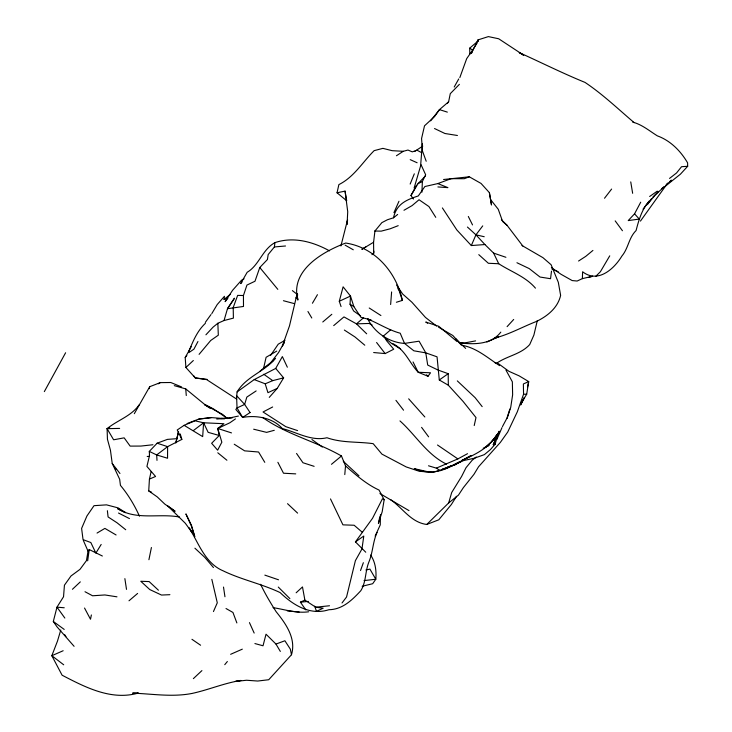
<?xml version="1.0" encoding="UTF-8"?>
<svg xmlns="http://www.w3.org/2000/svg" width="732" height="732" viewBox="0 0 732 732"><rect width="100%" height="100%" fill="white"/><g stroke="black" fill="none" stroke-linecap="round" stroke-linejoin="round"><path stroke-width="1.1" d="M297 294.118L296.963 298.565L297.595 294.044M380.448 514.633L380.265 524.871L375.15 536.126M551.379 267.601L561.051 274.299L572.168 280.566L577.127 281.033L582.379 278.627L582.608 271.764C597.852 283.641 614.002 269.111 621.871 256.081C628.431 248.285 628.678 237.836 636.081 230.543C638.789 220.112 641.854 209.27 649.247 201.099L643.035 209.169M421.925 192.205L422.364 181.481L425.658 174.783L420.744 164.014L422.337 143.746M360.711 316.041L353.62 310.963L350.042 304.21L350.491 296.067L343.107 286.825L339.291 301.273L341.057 306.58M377.053 532.429C372.78 541.936 372.908 552.504 368.873 562.057C365.076 571.39 366.256 581.995 360.839 590.678C352.202 599.993 342.512 609.536 328.933 609.719C310.148 615.777 293.12 605.099 280.118 592.581C262.074 584.008 242.255 579.9 224.138 571.317L223.498 570.987C205.225 563.53 198.765 543.473 189.204 527.928L192.919 533.665L185.324 523.279L167.518 505.693L175.094 511.275L164.81 504.101L157.243 496.9L148.724 490.934L149.429 479.085L151.149 471.499M371.947 254.681L373.704 253.263L373.842 251.158M184.116 425.319L195.032 420.818L203.597 422.785L202.682 436.611L184.116 425.319L177.236 429.968L181.838 439.42L167.601 446.648L156.685 454.929L156.996 460.373M390.641 304.512L391.611 291.949M344.781 474.592L345.522 465.927L341.478 455.999C316.059 441.35 286.688 434.689 262.587 417.414M60.783 630.005L57.48 641.095L51.835 655.707L62.101 675.206C85.397 687.33 111.41 700.853 138.385 693.03L132.629 693.131C152.448 693.89 172.404 697.303 192.123 693.424C208.611 689.855 224.221 683.075 240.929 680.458L235.338 681.446L246.556 680.257L257.719 681.034L268.726 679.735L291.482 654.747C296.368 638.46 285.828 623.71 276.12 611.678C270.501 602.82 265.094 593.798 260.61 584.301M226.051 298.802L224.065 299.47L224.422 296.314L217.203 304.567L211.813 313.589M205.921 334.808L213.049 327.158L217.852 323.26L224.047 320.525L227.478 308.703L243.491 306.461L243.445 295.508L246.94 285.068L254.983 281.244L259.778 267.519L267.418 259.531L268.187 254.553L274.39 246.949L274.93 242.64C293.404 236.326 312.994 241.734 329.51 250.866M551.498 271.142L550.546 278.709L540.006 277.035L529.227 268.598L516.938 262.733M87.666 560.803L89.231 549.549L102.361 556.018M537.334 320.497L533.893 335.073L529.721 344.534C520.882 354.37 507.111 355.862 496.671 363.228M275.58 358.332C264.581 371.7 246.309 376.413 237.095 391.913L236.555 397.503M524.213 397.641L520.672 404.256L526.692 394.2L528.705 381.592L519.189 375.891L508.896 371.289L498.309 363.594L495.079 362.843M89.231 549.549L88.023 551.123L86.468 560.593L80.008 569.34L71.004 575.974L64.434 585.197L63.538 596.745L56.977 607.167L53.317 621.477L56.977 626.784L74.088 646.319M345.522 465.927C355.853 474.94 366.494 484.328 379.03 490.047L384.154 499.755L382.177 511.796L378.417 523.307L379.789 516.765M149.337 388.674L149.703 386.706L160.244 382.626L170.766 382.507L181.6 386.944M178.452 431.862L175.799 442.988L178.581 431.642M340.911 245.97L347.563 219.82L347.069 224.431L347.727 211.731L345.056 191.116L337.04 192.781L338.87 184.61C353.949 177.126 362.569 162.193 374.144 150.646L382.891 148.358L392.169 150.682L403.286 151.295L407.971 150.051L412.29 151.863L417.02 150.216L421.577 152.622M91.372 614.953L90.503 619.263L84.537 608.045M148.916 559.715L151.414 547.518M447.279 103.505L448.606 101.794L450.281 93.669L459.394 84.354M297.101 293.825L289.497 325.85L282.342 346.126L284.373 342.228L278.563 352.55L270.639 362.816M474.217 425.557L475.992 417.569L462.99 401.301L448.313 385.206L439.292 379.981L437.05 356.832L425.786 352.87L413.855 350.802L404.522 343.418C388.893 342.393 374.976 332.85 367.757 319.051C378.59 323.462 388.683 330.114 400.212 333.216L404.522 343.418L419.097 341.194L425.786 352.87L427.708 365.058L438.038 370.053L448.204 373.695L448.313 385.206M527.47 387.091L528.705 381.592L523.371 383.961L523.554 394.228L517.323 411.777L507.706 432.072L500.386 442.366L478.554 466.769L473.933 474.373L463.383 487.613L458.433 495.134L448.67 502.939L426.756 524.469C410.936 522.419 402.737 508.017 390.485 499.572M259.97 371.307L263.621 368.132L266.1 357.289L276.714 351.104M414.111 188.032L420.891 164.947M256.145 390.925L246.821 397.11L244.644 404.43L237.04 407.934L235.832 409.453L242.64 417.423C256.337 414.934 272.835 417.78 282.351 428.595C297.073 432.273 311.265 441.524 326.966 437.745C341.899 443.043 357.747 441.524 373.164 443.665L381.921 454.115L406.205 466.934L419.262 471.271L433.079 472.405L446.255 468.416L463.658 460.538L474.226 458.25L484.383 454.627L490.358 449.64L495.152 444.223L497.888 433.948M448.67 502.939L451.699 492.517L461.618 476.441L466.046 467.675L472.122 460.3L476.257 456.997M297.43 294.118L296.149 298.208L296.744 296.341M509.829 409.17L506.892 418.265L502.445 426.591M507.139 418.356L510.744 407.239L512.629 394.813L512.354 381.83L505.968 370.108M499.142 431.185L493.258 444.708L495.152 444.223M360.528 570.53L363.356 562.698M471.499 53.143L477.969 39.912L488.39 36.6L498.684 38.769L523.636 55.193M471.554 53.107L472.707 50.014L466.696 58.633L459.842 77.565M410.158 184.061L414.312 173.832M493.258 444.708L495.71 438.816M496.525 436.848L497.751 433.902M442.393 207.934L456.832 229.958L471.326 245.559L475.937 234.826L482.736 225.886M496.79 439.603L502.006 427.598M213.451 611.549L217.285 602.82L211.832 579.36M188.728 351.68C192.891 341.478 197.155 331.01 205.39 323.324M393.926 212.664L398.967 201.254M373.704 253.263L373.567 242.466L374.921 231.028L381.857 222.647L387.438 219.746L393.496 217.807C396.415 204.1 406.123 199.863 418.292 195.947L424.899 186.523L437.828 183.576L451.141 178.663L464.253 178.709L469.303 176.805L481.043 183.439L489.379 192.626L491.465 204.823L489.379 192.626M496.552 436.492L497.76 433.82M520.717 405.016L524.222 397.86M197.951 341.524L193.907 349.173L188.81 352.641M430.608 120.844L439.465 109.626L448.606 101.794M634.553 213.826L639.283 219.078L628.202 220.597L634.553 213.826L640.729 202.188M413.488 199.031L410.972 195.554L416.545 185.196M134.313 413.69L149.703 386.706M44.332 391.611L65.606 352.76M236.71 399.141L206.662 379.615L195.288 377.932L185.901 367.482L185.205 357.527L191.253 346.657M609.747 255.834L600.405 271.709L595.775 276.348M454.215 87.007L458.726 78.946M237.095 391.913L254.233 379.588L275.708 368.425L282.36 356.594L287.347 367.208M312.436 303.231L317.441 294.694M410.972 195.554L418.045 183.613L425.136 176.247M496.744 434.845C489.296 447.938 474.702 454.773 461.435 460.675L470.877 455.661M269.266 397.375L277.254 388.381L283.623 377.858L275.708 368.425M101.181 544.452L95.874 553.118L90.832 542.54L83.045 539.63L81.609 528.413L86.925 515.996L94.016 505.675L106.543 504.86L118.136 507.898L125.556 512.647L117.532 508.594C136.362 520.681 158.954 513.114 179.569 517.048M456.539 496.305L451.342 504.531L438.797 519.793L426.756 524.469M477.154 43.023L472.625 50.069L469.688 48.175L478.023 41.093M666.87 184.235L640.454 221.082M375.269 230.507L374.921 231.028L381.198 231.147L390.046 228.832L398.208 225.666M667.566 183.11L665.864 185.608L671.418 180.173L669.817 181.536M270.547 355.478L278.224 344.196L284.995 340.316M365.744 552.212L355.45 541.89L372.524 518.32L382.415 498.812L384.154 499.755M413.058 361.956L418.201 372.268L428.028 376.266L430.526 372.798L418.201 372.268C409.151 362.532 405.482 350.225 392.993 343.656M205.317 322.4L210.981 314.577M651.526 198.692L647.161 204.695L655.094 195.17L661.49 189.249L680.403 174.198L687.668 166.292L687.604 162.861C680.687 150.993 670.448 140.608 657.345 135.859C649.348 130.863 642.028 124.568 632.722 122.116M342.018 602.976L346.547 597.01L355.395 560.648L361.956 548.973L363.795 536.034L355.45 541.89M604.522 198.244L611.613 189.066M185.205 357.527L186.834 355.432M227.862 298.18L225.127 301.648L232.538 290.348L241.487 280.255L244.021 278.828M224.751 664.674L227.359 661.527M199.086 354.352L210.697 340.499L218.319 335.183L217.852 323.26M498.117 434.094L491.703 441.625L499.489 431.606L494.009 439.429L484.831 447.645L489.077 445.331L483.202 448.24M242.1 281.957L240.663 283.595L247.178 272.277C259.009 265.414 262.385 249.447 274.93 242.64M507.102 326.646L513.699 319.454M139.043 404.97C131.101 416.288 117.513 420.131 107.092 428.668L107.448 439.264L110.441 450.207L112.225 463.466L119.664 479.268L120.441 485.38C128.164 494.631 134.542 505.208 139.464 516.197M341.478 455.999L331.468 464.308M149.429 479.085L155.568 476.477L146.922 466.43L149.511 455.597L149.291 451.415L157.142 443.189L167.39 439.392L177.19 438.651M235.466 418.896L229.811 422.812L217.752 428.467L219.252 435.494L211.64 443.29L217.633 450.18L221.851 442.201L217.752 428.467L223.91 423.709L203.597 422.785L193.422 430.544M652.935 197.027L658.452 191.381M72.441 589.287L80.31 581.867M500.816 332.127C491.099 344.781 474.171 344.507 459.833 342.951M193.358 678.646L201.913 670.613M185.901 367.482L193.349 360.519M296.149 592.783L302.481 586.936L304.887 600.112L315.73 607.203L323.169 608.201L316.498 611.357L314.687 606.178M390.705 329.739L383.028 336.381L391.647 343.491L400.358 348.835M363.365 317.944L356.475 323.855L343.958 316.91L333.7 325.612M128.988 600.798L137.607 593.442M322.775 321.988L331.825 314.293M661.755 188.6L664.226 186.514M592.92 250.435L585.719 256.383L578.564 261.022M224.065 299.47L230.214 294.42M393.496 217.807L397.65 214.458M669.533 178.425L676.551 172.962L681.547 166.713L687.668 166.292M263.621 368.132L272.963 360.913M460.721 461.572L454.078 465.287L457.738 462.99M439.292 379.981L448.204 373.695M649.65 196.487L657.272 191.144M414.678 151.405L422.776 146.098M396.433 155.751L403.286 151.295M373.485 242.31L362.029 249.228M158.396 383.797L160.244 382.626M470.951 455.743L453.52 465.305L442.274 469.368M97.045 533.061L104.886 528.394L116.086 534.973M403.973 210.276L412.107 205.591L419.043 199.745L428.943 206.57L435.76 217.34M361.947 249.136L365.881 246.949M428.504 465.79L436.345 468.132L457.866 458.909L467.528 453.684M272.652 406.983L263.044 411.979L285.791 426.665L297.613 430.617M458.818 462.139L451.232 466.055L442.247 469.249M373.659 352.54L385.151 353.583L393.725 349.219L386.423 340.545L384.95 337.507M418.045 183.613L422.364 181.481M339.291 301.273L350.491 296.067L353.876 306.644L360.977 317.359L371.115 319.948M277.254 388.381L267.939 392.681L265.204 383.806L254.233 379.588M305.784 609.875L300.413 602.162L304.887 600.112M486.899 342.009L498.611 336.83L494.393 338.175C509.097 334.506 522.337 326.948 536.4 321.476C547.435 316.132 557.775 307.925 560.63 295.38L558.315 282.314L551.095 264.728L542.943 257.664L521.971 245.495M230.635 654.307L242.319 649.156M63.162 650.739L51.835 655.707L63.702 664.793M426.756 471.499L414.303 468.681C426.774 474.062 440.6 472.488 452.147 465.57L447.783 466.888M265.204 383.806L272.743 380.631L283.623 377.858M152.942 444.745L140.928 446.062L130.14 446.108L124.165 437.846L113.616 439.795L107.092 428.668L109.709 427.616M187.136 423.544L198.839 419.061L211.457 417.597L224.788 418.64L220.716 418.649M254.901 643.556L263.026 645.78L266.027 634.205L275.973 644.068L284.885 640.756L290.311 649.092L291.482 654.747M396.387 302.261L402.38 300.385C396.369 272.249 375.058 247.443 345.724 243.051C322.583 251.717 289.799 270.62 297.869 300.083L297.714 297.988M588.848 277.327L592.6 276.257L582.379 278.627M274.28 430.306L266.613 432.374L253.665 429.208M224.047 320.525L233.398 318.118L233.206 307.541L237.644 295.399L243.445 295.508M362.157 586.268L372.68 583.715L375.809 579.25C376.55 570.969 375.425 561.984 370.612 555.021M365.918 570.018L369.916 569.103L375.809 579.25L364.051 580.586M238.394 416.06L228.43 418.21L216.745 419.024M475.599 340.874L464.582 342.96L459.028 342.713M443.565 179.505L469.303 176.805M211.457 417.597L198.839 419.061M147.187 456.503L149.328 456.256M315.73 607.203L329.501 605.757M300.413 602.162L308.355 601.42M274.39 246.949L285.507 245.989M471.326 245.559L484.913 244.543L493.615 253.107L498.73 263.74C511.092 271.764 525.603 276.605 535.449 288.152M221.037 418.402L232.145 417.935M169.897 594.686L161.488 595.052L149.758 589.544L140.773 581.263L149.145 581.583L158.423 590.202M107.092 428.668L119.645 428.403M308.73 611.778C296.497 613.526 284.766 609.445 273.045 607.652M523.554 394.228L526.692 394.2M498.73 263.74L488.363 263.273L478.783 254.645M295.728 473.878L283.504 473.22L277.876 462.304M437.901 186.935L447.92 187.639L437.828 183.576M64.242 607.77L56.977 607.167L64.846 618.064M287.301 610.891L299.113 612.034M207.092 379.377L195.288 377.932L194.026 376.083M116.974 596.827L104.914 594.96L92.561 595.775L85.004 591.731M457.418 135.493L444.919 133.499L434.534 128.53M467.446 227.057L475.937 234.826L484.227 236.729M283.421 300.715L294.273 303.606M219.252 435.494L208.144 432.338L203.597 422.785M174.289 385.636L185.736 388.902L204.374 404.192L213.506 408.941L227.597 418.585M462.542 345.376C476.779 348.066 487.796 357.975 499.59 365.634M447.344 112.124L439.465 109.626L434.616 116.498L424.514 125.812L421.568 138.531L422.465 151.012L426.198 161.25M217.752 428.467L231.504 432.905M314.129 466.33L302.957 462.743L296.552 453.465M157.142 443.189L167.601 446.648L167.546 458.25L156.685 454.929L149.291 451.415M493.615 253.107L505.904 257.289M264.847 575.123L278.508 579.79M367.757 319.051L369.715 319.82M551.955 269.056L558.177 271.682M417.121 162.76L410.213 159.64M148.724 490.934L151.643 492.243M372.057 324.944L369.084 323.462L356.475 323.855L366.668 333.801M118.502 513.031L129.463 518.595M436.574 326.079L425.475 317.432L411.933 302.252L402.664 294.026L396.506 284.995M438.532 327.167L452.834 335.494L461.462 345.056L455.441 338.596L465.671 348.414M345.101 245.147L353.291 249.795M226.014 608.521L232.95 612.464L236.866 622.941M446.493 464.125C426.902 454.636 415.73 435.028 399.974 420.927M408.996 510.616L379.917 493.542M523.673 55.284L519.253 52.613C541.204 62.522 562.752 73.337 585.014 82.405C602.637 94.154 618.028 108.922 634.168 122.647M350.042 304.21L353.876 306.644M436.345 468.132L440.38 470.694M234.24 444.233L244.616 450.848L258.579 452.01L264.783 462.331M427.662 323.26L425.759 322.043L438.752 326.289L457.125 341.634M369.23 308.007L380.905 315.519M344.351 330.05L354.993 336.967L364.783 345.202M210.459 408.52L204.438 404.576L222.757 414.504L226.984 418.32M457.866 458.909L437.507 445.01M191.958 639.311L200.595 645.231M263.721 374.244L272.743 380.631M311.923 439.52L322.327 447.051M53.317 621.477L64.206 629.419M114.768 468.361L116.388 469.578M292.379 290.613L297.421 294.548M343.308 461.334L359 475.827M125.73 529.739L117.019 522.767L108.08 516.938L107.384 510.707M217.797 452.788L226.902 460.236M337.04 192.781L346.703 200.76L345.056 191.116M522.794 245.979L507.056 225.3L502.609 221.485L498.263 209.288L490.559 199.543M362.367 532.329L354.142 525.247L342.933 524.853L330.498 498.931M457.308 380.887L475.132 397.677L482.178 406.626M426.454 374.83L428.028 376.266M194.913 548.204L204.786 557.372L213.442 567.52M287.539 503.68L297.595 513.123M278.288 587.064L289.881 598.602M501.411 219.691L507.056 225.3M475.937 234.826L484.913 244.543M424.844 416.975L408.666 398.821M259.778 267.519L277.812 289.35M376.587 342.503L385.151 353.583M395.948 400.358L403.542 410.185M112.225 463.466L119.957 473.494M421.586 427.36L428.623 436.839M615.182 220.872L622.447 230.745M64.727 634.745L65.944 636.666M307.943 311.512L311.795 318.008M275.973 644.068L280.338 651.425M468.324 216.48L472.524 224.907M397.705 288.015L399.068 290.952M249.447 622.612L254.169 633.061M83.32 540.372L88.023 551.123M399.526 291.931L402.38 300.385M180.246 433.985L181.838 439.42M477.969 39.912L478.271 41.312M630.746 181.893L632.649 193.303M124.87 578.628L126.508 589.388M223.507 587.064L224.953 596.754M185.736 388.902L186.276 395.527M297.412 293.797L297.567 295.893M469.688 48.175L469.816 54.113M234.414 298.299L227.478 308.703L234.414 298.299M250.06 412.546L242.64 417.423L237.04 407.934L236.555 395.609L244.644 404.43L250.06 412.546M191.528 525.494L185.901 513.891L191.208 525.603L194.785 536.629L191.528 525.494"/></g></svg>
